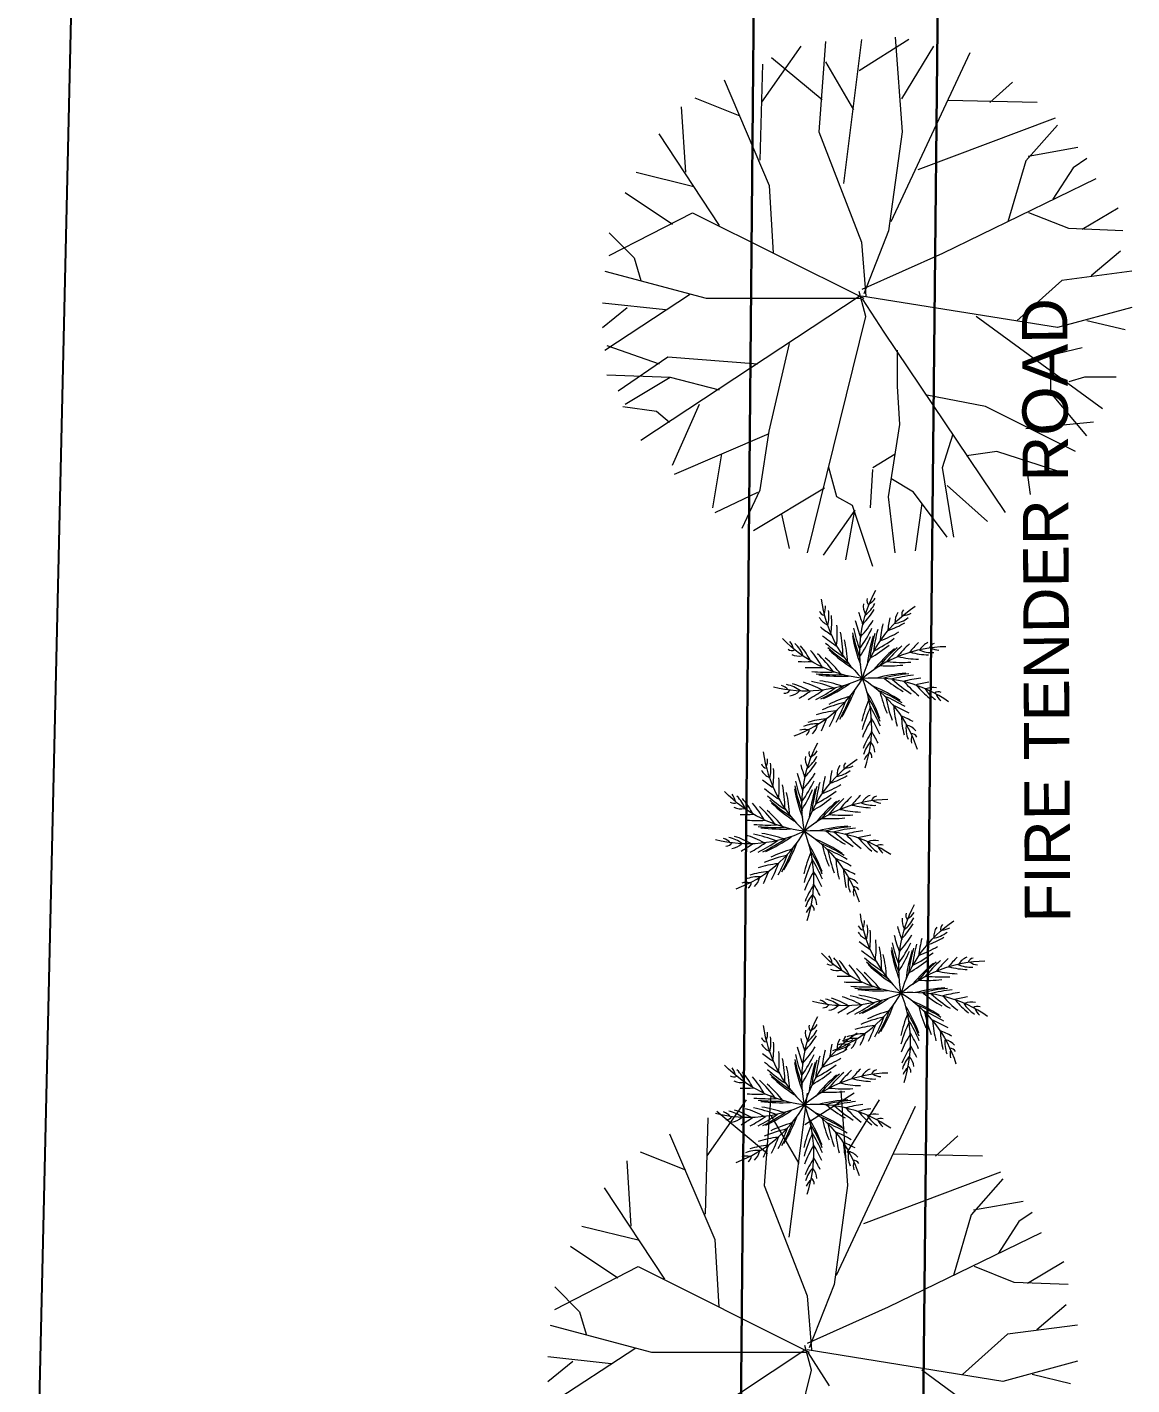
# Model space of a CAD drawing. Header units: millimetres. Extents: x 3079 to 579737, y 1565 to 1161826.
# Drawn here: x 362937 to 387248, y 986760 to 1016624 of the extents above; entities that cross this region are included whole.
import ezdxf

# ---------------------------------------------------------------- set-up
doc = ezdxf.new("R2010")
doc.units = ezdxf.units.MM
doc.layers.add('IG-Area', color=250, linetype='Continuous', lineweight=30)
doc.layers.add('IG-Elevation', color=252, linetype='Continuous')
doc.layers.add('TREES', color=72, linetype='Continuous', lineweight=5, transparency=0.05)
doc.styles.get("Standard").update_dxf_attribs({"font": 'arial.ttf'})

msp = doc.modelspace()

# ---------------------------------------------------------------- linework, layer by layer
at = {"layer": 'IG-Area'}
for p, q in [((379262, 1053434), (378610, 982621)), ((383136, 1032466), (382617, 982226))]:
    msp.add_line(p, q, dxfattribs=at)
at = {"layer": 'IG-Elevation'}
msp.add_lwpolyline([(364784, 1055614), (362937, 974845)], dxfattribs=at)
at = {"layer": 'TREES'}
for p, q in [((380506, 1016306), (380356, 1014324)), ((381300, 1016355), (380902, 1013187)), ((382339, 1016355), (381250, 1015661)), ((382041, 1016405), (382190, 1014324)), ((379961, 1016208), (379096, 1014975)), ((383679, 1016060), (381943, 1012343)), ((382884, 1016208), (382177, 1015048)), ((379117, 1015811), (379059, 1013695)), ((379316, 1015959), (380433, 1015029)), ((380506, 1015860), (381119, 1014806)), ((378276, 1015464), (379267, 1013138)), ((384619, 1015415), (384124, 1014969)), ((377332, 1014870), (377424, 1013433)), ((377631, 1015066), (378622, 1014670)), ((385164, 1014969), (383198, 1015011)), ((385560, 1014621), (382539, 1013483)), ((385610, 1014471), (384915, 1013682)), ((376837, 1014275), (378166, 1012264)), ((380356, 1014324), (381300, 1011897)), ((382190, 1014324), (381894, 1012144)), ((386058, 1013976), (384965, 1013782)), ((384915, 1013682), (384519, 1012343)), ((386254, 1013732), (385959, 1013533)), ((376342, 1013433), (377610, 1013119)), ((386454, 1013286), (383083, 1011648)), ((385959, 1013533), (385510, 1012839)), ((376096, 1012988), (377136, 1012293)), ((379267, 1013138), (379356, 1011651)), ((375747, 1011599), (377581, 1012542)), ((377581, 1012542), (381348, 1010659)), ((385859, 1012194), (384984, 1012542)), ((386949, 1012642), (386153, 1012171)), ((375747, 1012097), (376292, 1011549)), ((381894, 1012144), (381348, 1010757)), ((387048, 1012144), (385859, 1012194)), ((381300, 1011897), (381396, 1010708)), ((376292, 1011549), (376441, 1011054)), ((383083, 1011648), (381305, 1010852)), ((386999, 1011699), (386354, 1011153)), ((375647, 1011253), (377878, 1010659)), ((387248, 1011253), (385710, 1011054)), ((385710, 1011054), (384719, 1010164)), ((375647, 1009519), (377532, 1010757)), ((376441, 1007536), (381250, 1010708)), ((377878, 1010659), (381300, 1010659)), ((381396, 1010263), (381250, 1010808)), ((385610, 1010014), (381300, 1010708)), ((381794, 1009915), (381323, 1010649)), ((375598, 1010560), (376987, 1010410)), ((375598, 1010014), (376142, 1010460)), ((387248, 1010460), (385610, 1010014)), ((380110, 1005059), (381396, 1010263)), ((386603, 1008230), (383825, 1010263)), ((387099, 1009965), (386254, 1010164)), ((384470, 1005950), (381794, 1009915)), ((375697, 1009619), (376847, 1009218)), ((379267, 1007734), (379712, 1009669)), ((382090, 1008726), (382090, 1009519)), ((386155, 1009569), (385114, 1009320)), ((375946, 1008625), (377036, 1009370)), ((377036, 1009370), (379020, 1009221)), ((375697, 1008975), (377086, 1008925)), ((376096, 1008330), (377086, 1008925)), ((377086, 1008925), (378166, 1008644)), ((385463, 1008579), (385463, 1009074)), ((386205, 1008925), (385859, 1008825)), ((386899, 1008925), (386205, 1008925)), ((382140, 1007884), (382090, 1008726)), ((384024, 1008280), (382735, 1008529)), ((386254, 1007635), (385463, 1008579)), ((376045, 1008280), (376787, 1008180)), ((377136, 1006990), (377731, 1008330)), ((386008, 1007289), (384024, 1008280)), ((376787, 1008180), (377070, 1007936)), ((386404, 1007934), (384915, 1007785)), ((377185, 1006794), (379267, 1007685)), ((379067, 1006445), (379267, 1007734)), ((381894, 1006296), (382140, 1007884)), ((383083, 1006940), (383312, 1007677)), ((378027, 1006049), (378226, 1007239)), ((381545, 1006940), (382041, 1007239)), ((384273, 1007289), (383608, 1007195)), ((385659, 1006843), (384273, 1007289)), ((385015, 1006345), (384915, 1007090)), ((380755, 1006296), (380582, 1006935)), ((381495, 1006049), (381545, 1006891)), ((383330, 1005405), (383083, 1006940)), ((378672, 1005604), (379067, 1006445)), ((378920, 1005554), (380487, 1006489)), ((382439, 1006396), (381943, 1006695)), ((384074, 1005751), (383181, 1006545)), ((378076, 1005950), (379020, 1006396)), ((381101, 1006099), (380755, 1006296)), ((382041, 1005059), (381894, 1006296)), ((383181, 1005405), (382439, 1006396)), ((382488, 1005106), (382635, 1006149)), ((379712, 1005156), (379542, 1005913)), ((381151, 1006000), (380456, 1005009)), ((380951, 1004909), (381151, 1006000)), ((381545, 1004760), (381101, 1006099)), ((378761, 993029), (377896, 991795)), ((379306, 993126), (379156, 991145)), ((380100, 993176), (379702, 990007)), ((381139, 993176), (380050, 992481)), ((380841, 993225), (380990, 991145)), ((381684, 993029), (380977, 991868)), ((378116, 992780), (379233, 991849)), ((379306, 992681), (379919, 991627)), ((382479, 992880), (380743, 989163)), ((377917, 992631), (377859, 990516)), ((377076, 992285), (378067, 989958)), ((383419, 992235), (382924, 991789)), ((376431, 991887), (377422, 991491)), ((383964, 991789), (381999, 991832)), ((376132, 991690), (376224, 990254)), ((384360, 991441), (381339, 990303)), ((384410, 991291), (383715, 990502)), ((375637, 991095), (376966, 989084)), ((379156, 991145), (380100, 988718)), ((380990, 991145), (380694, 988965)), ((384858, 990796), (383765, 990603)), ((383715, 990502), (383319, 989163)), ((384759, 990354), (384310, 989659)), ((385055, 990552), (384759, 990354)), ((375142, 990254), (376410, 989939)), ((385254, 990107), (381883, 988468)), ((374896, 989808), (375936, 989113)), ((378067, 989958), (378156, 988471)), ((385749, 989463), (384953, 988991)), ((374547, 988419), (376381, 989362)), ((376381, 989362), (380148, 987479)), ((384659, 989014), (383784, 989362)), ((374547, 988917), (375092, 988369)), ((380694, 988965), (380148, 987577)), ((385848, 988965), (384659, 989014)), ((380100, 988718), (380196, 987528)), ((385799, 988519), (385154, 987973)), ((375092, 988369), (375241, 987874)), ((381883, 988468), (380105, 987672)), ((374448, 988073), (376678, 987479)), ((386048, 988073), (384510, 987874)), ((380196, 987083), (380050, 987628)), ((384510, 987874), (383519, 986984)), ((374398, 987380), (375787, 987231)), ((374448, 986339), (376332, 987577)), ((375241, 984356), (380050, 987528)), ((376678, 987479), (380100, 987479)), ((384410, 986835), (380100, 987528)), ((380594, 986735), (380123, 987469)), ((374398, 986835), (374943, 987280)), ((378910, 981879), (380196, 987083)), ((385403, 985051), (382625, 987083)), ((386048, 987280), (384410, 986835)), ((385899, 986785), (385055, 986984))]:
    msp.add_line(p, q, dxfattribs=at)
for points in [[(380412, 1004042, 0.175081), (381319, 1002298), (381319, 1002298, -0.175081), (379560, 1003176)], [(383156, 1002997, 0.175081), (381319, 1002298), (381319, 1002298, -0.175081), (381610, 1004242)], [(381423, 1004054, 0.264494), (381457, 1003910)], [(381471, 1003945, 0.131295), (381601, 1004067)], [(380371, 1003780, 0.264494), (380483, 1003683)], [(380474, 1003719, 0.131295), (380507, 1003894)], [(380552, 1003462, 0.120896), (380569, 1003795)], [(381235, 1003758, 0.021603), (381328, 1003478)], [(381379, 1000334, 0.175081), (381319, 1002298), (381319, 1002298, -0.175081), (382477, 1003886)], [(381332, 1003498, 0.055818), (381580, 1003818)], [(381339, 1003941, 0.170285), (381388, 1003711)], [(381382, 1003691, 0.120896), (381592, 1003950)], [(382098, 1003745, 0.170285), (382034, 1003518)], [(382225, 1003806, 0.264494), (382188, 1003663)], [(382216, 1003687, 0.131295), (382388, 1003735)], [(380370, 1003639, 0.170285), (380545, 1003481)], [(380393, 1003430, 0.021603), (380633, 1003258)], [(380624, 1003277, 0.055818), (380637, 1003681)], [(380749, 1003023, 0.050474), (380756, 1003471)], [(381161, 1003573, 0.028996), (381281, 1003196)], [(381284, 1003220, 0.050474), (381553, 1003578)], [(381770, 1003501, 0.028996), (381701, 1003111)], [(381920, 1003631, 0.021603), (381873, 1003340)], [(381887, 1003356, 0.055818), (382255, 1003524)], [(382020, 1003503, 0.120896), (382326, 1003636)], [(380442, 1003237, 0.028996), (380761, 1003002)], [(380888, 1002799, 0.043465), (380838, 1003316)], [(380992, 1002655, 0.045375), (380923, 1003148)], [(381097, 1003235, 0.047944), (381275, 1002606)], [(381103, 1003299, 0.042434), (381265, 1002744)], [(381119, 1003404, 0.036491), (381263, 1002928)], [(381264, 1002957, 0.043465), (381529, 1003404)], [(381264, 1002779, 0.045375), (381498, 1003218)], [(381556, 1003231, 0.047944), (381422, 1002592)], [(381591, 1003286, 0.042434), (381478, 1002719)], [(381654, 1003371, 0.036491), (381561, 1002882)], [(381575, 1002908, 0.043465), (382017, 1003182)], [(381715, 1003131, 0.050474), (382119, 1003324)], [(379682, 1002940, 0.264494), (379829, 1002927)], [(379800, 1002951, 0.131295), (379724, 1003112)], [(379763, 1002825, 0.170285), (379997, 1002800)], [(380014, 1002789, 0.120896), (379833, 1003068)], [(380182, 1002681, 0.055818), (379955, 1003016)], [(380432, 1002550, 0.050474), (380175, 1002916)], [(380676, 1002449, 0.043465), (380332, 1002839)], [(380507, 1003075, 0.036491), (380904, 1002775)], [(380556, 1002981, 0.042434), (381014, 1002627)], [(380589, 1002925, 0.047944), (381102, 1002521)], [(381493, 1002750, 0.045375), (381904, 1003031)], [(382026, 1002951, 0.047944), (381565, 1002488)], [(382086, 1002977, 0.042434), (381681, 1002564)], [(382185, 1003015, 0.036491), (381840, 1002655)], [(382353, 1003060, 0.028996), (382083, 1002771)], [(382550, 1003087, 0.021603), (382352, 1002869)], [(382372, 1002875, 0.055818), (382772, 1002815)], [(382564, 1002926, 0.120896), (382892, 1002870)], [(382761, 1003086, 0.170285), (382584, 1002930)], [(382900, 1003068, 0.264494), (382791, 1002968)], [(382829, 1002973, 0.131295), (382999, 1002920)], [(379905, 1002669, 0.021603), (380200, 1002671)], [(380058, 1002542, 0.028996), (380454, 1002540)], [(380845, 1002394, 0.045375), (380499, 1002753)], [(381711, 1002582, 0.045375), (382209, 1002593)], [(381866, 1002669, 0.043465), (382386, 1002658)], [(382105, 1002780, 0.050474), (382549, 1002721)], [(379814, 1001034, 0.175081), (381319, 1002298), (381319, 1002298, -0.175081), (379363, 1002109)], [(380694, 1002085, 0.043465), (380196, 1002233)], [(380206, 1002449, 0.036491), (380704, 1002440)], [(380300, 1002402, 0.042434), (380879, 1002385)], [(380360, 1002376, 0.047944), (381013, 1002351)], [(380867, 1002128, 0.045375), (380383, 1002249)], [(383216, 1001784, 0.175081), (381319, 1002298), (381319, 1002298, -0.175081), (382522, 1000744)], [(382275, 1002411, 0.047944), (381630, 1002307)], [(382338, 1002397, 0.042434), (381768, 1002300)], [(381803, 1002298, 0.045375), (382212, 1002014)], [(382440, 1002369, 0.036491), (381951, 1002281)], [(381980, 1002277, 0.043465), (382393, 1001962)], [(382603, 1002307, 0.028996), (382215, 1002232)], [(379685, 1002046, 0.131295), (379536, 1002142)], [(379591, 1001973, 0.264494), (379723, 1002041)], [(379953, 1002022, 0.120896), (379651, 1002162)], [(379721, 1001919, 0.170285), (379933, 1002023)], [(380152, 1002020, 0.055818), (379782, 1002183)], [(379924, 1001862, 0.021603), (380172, 1002020)], [(380434, 1002041, 0.050474), (380021, 1002215)], [(380121, 1001836, 0.028996), (380458, 1002044)], [(380296, 1001836, 0.036491), (380722, 1002091)], [(380401, 1001846, 0.042434), (380900, 1002138)], [(380465, 1001856, 0.047944), (381032, 1002180)], [(380819, 1001405, 0.042434), (381065, 1001929)], [(380866, 1001450, 0.047944), (381149, 1002038)], [(381704, 1001417, 0.047944), (381418, 1002004)], [(382149, 1001811, 0.047944), (381572, 1002118)], [(382192, 1001762, 0.042434), (381679, 1002029)], [(381704, 1002006, 0.045375), (381860, 1001533)], [(382238, 1002226, 0.050474), (382563, 1001918)], [(382779, 1002213, 0.021603), (382490, 1002153)], [(382509, 1002146, 0.055818), (382798, 1001863)], [(382695, 1002074, 0.120896), (382928, 1001836)], [(382949, 1002088, 0.170285), (382714, 1002066)], [(383051, 1001992, 0.264494), (382904, 1001975)], [(382937, 1001957, 0.131295), (383043, 1001814)], [(380925, 1001768, 0.043465), (380430, 1001608)], [(381043, 1001902, 0.045375), (380576, 1001727)], [(380738, 1001337, 0.036491), (380945, 1001790)], [(381459, 1001836, 0.045375), (381307, 1001361)], [(381491, 1001660, 0.043465), (381310, 1001173)], [(381710, 1001352, 0.042434), (381452, 1001869)], [(381713, 1001246, 0.036491), (381486, 1001689)], [(382256, 1001679, 0.036491), (381812, 1001904)], [(381833, 1001883, 0.043465), (381973, 1001382)], [(382349, 1001531, 0.028996), (381994, 1001705)], [(382009, 1001687, 0.050474), (382082, 1001245)], [(380515, 1001408, 0.055818), (380117, 1001332)], [(380736, 1001585, 0.050474), (380297, 1001494)], [(380416, 1001148, 0.021603), (380532, 1001420)], [(380594, 1001239, 0.028996), (380753, 1001601)], [(381518, 1001398, 0.050474), (381317, 1000998)], [(381701, 1001072, 0.028996), (381516, 1001422)], [(382432, 1001350, 0.021603), (382166, 1001476)], [(382177, 1001459, 0.055818), (382236, 1001059)], [(380116, 1001165, 0.131295), (379938, 1001159)], [(380350, 1001297, 0.120896), (380021, 1001241)], [(380079, 1001052, 0.264494), (380149, 1001182)], [(380217, 1001080, 0.170285), (380333, 1001286)], [(381520, 1001115, 0.055818), (381333, 1000757)], [(381662, 1000877, 0.021603), (381521, 1001136)], [(382281, 1001290, 0.120896), (382323, 1000959)], [(382492, 1001148, 0.170285), (382292, 1001272)], [(382515, 1001009, 0.264494), (382388, 1001085)], [(382404, 1001050, 0.131295), (382402, 1000872)], [(381881, 999636, 0.175081), (380044, 998937), (380044, 998937, -0.175081), (380335, 1000881)], [(381505, 1000917, 0.120896), (381344, 1000625)], [(381592, 1000678, 0.170285), (381503, 1000897)], [(379137, 1000681, 0.175081), (380044, 998937), (380044, 998937, -0.175081), (378285, 999814)], [(379199, 1000358, 0.131295), (379232, 1000533)], [(380104, 996973, 0.175081), (380044, 998937), (380044, 998937, -0.175081), (381202, 1000525)], [(380057, 1000137, 0.055818), (380305, 1000457)], [(380064, 1000580, 0.170285), (380113, 1000349)], [(380107, 1000330, 0.120896), (380317, 1000589)], [(380148, 1000693, 0.264494), (380182, 1000549)], [(380196, 1000584, 0.131295), (380325, 1000705)], [(380949, 1000445, 0.264494), (380913, 1000302)], [(381463, 1000651, 0.131295), (381357, 1000508)], [(381529, 1000553, 0.264494), (381470, 1000688)], [(379095, 1000278, 0.170285), (379270, 1000120)], [(379096, 1000418, 0.264494), (379208, 1000322)], [(379277, 1000101, 0.120896), (379294, 1000434)], [(379349, 999915, 0.055818), (379362, 1000320)], [(379886, 1000212, 0.028996), (380006, 999835)], [(379960, 1000397, 0.021603), (380053, 1000117)], [(380009, 999859, 0.050474), (380278, 1000217)], [(380495, 1000140, 0.028996), (380426, 999750)], [(380645, 1000270, 0.021603), (380598, 999979)], [(380611, 999995, 0.055818), (380980, 1000163)], [(380745, 1000142, 0.120896), (381051, 1000274)], [(380823, 1000384, 0.170285), (380759, 1000157)], [(380941, 1000326, 0.131295), (381113, 1000374)], [(379118, 1000068, 0.021603), (379358, 999897)], [(379167, 999875, 0.028996), (379486, 999641)], [(379474, 999662, 0.050474), (379481, 1000110)], [(379613, 999437, 0.043465), (379563, 999955)], [(379822, 999873, 0.047944), (379999, 999245)], [(379828, 999938, 0.042434), (379990, 999383)], [(379844, 1000042, 0.036491), (379988, 999566)], [(379989, 999596, 0.043465), (380253, 1000043)], [(379989, 999418, 0.045375), (380223, 999857)], [(380281, 999870, 0.047944), (380147, 999230)], [(380316, 999924, 0.042434), (380203, 999357)], [(380378, 1000010, 0.036491), (380286, 999521)], [(380440, 999770, 0.050474), (380844, 999963)], [(378407, 999578, 0.264494), (378554, 999566)], [(378525, 999590, 0.131295), (378449, 999751)], [(378739, 999427, 0.120896), (378558, 999707)], [(378907, 999320, 0.055818), (378680, 999655)], [(379157, 999188, 0.050474), (378900, 999555)], [(379232, 999713, 0.036491), (379629, 999413)], [(379281, 999620, 0.042434), (379738, 999266)], [(379314, 999564, 0.047944), (379827, 999160)], [(379717, 999293, 0.045375), (379648, 999786)], [(380218, 999388, 0.045375), (380629, 999670)], [(380751, 999590, 0.047944), (380290, 999127)], [(380300, 999546, 0.043465), (380742, 999820)], [(380811, 999616, 0.042434), (380406, 999203)], [(380909, 999654, 0.036491), (380565, 999294)], [(381078, 999699, 0.028996), (380808, 999410)], [(381275, 999726, 0.021603), (381077, 999508)], [(381289, 999565, 0.120896), (381617, 999508)], [(381486, 999725, 0.170285), (381309, 999569)], [(381625, 999707, 0.264494), (381516, 999607)], [(381554, 999612, 0.131295), (381724, 999558)], [(378488, 999464, 0.170285), (378722, 999439)], [(378630, 999308, 0.021603), (378925, 999310)], [(379401, 999088, 0.043465), (379057, 999478)], [(379570, 999033, 0.045375), (379224, 999391)], [(380591, 999308, 0.043465), (381111, 999297)], [(380830, 999419, 0.050474), (381274, 999360)], [(381096, 999514, 0.055818), (381497, 999454)], [(378783, 999181, 0.028996), (379179, 999178)], [(378931, 999088, 0.036491), (379429, 999078)], [(379025, 999041, 0.042434), (379604, 999024)], [(379085, 999015, 0.047944), (379738, 998990)], [(381941, 998423, 0.175081), (380044, 998937), (380044, 998937, -0.175081), (381247, 997383)], [(381000, 999049, 0.047944), (380355, 998946)], [(380436, 999221, 0.045375), (380934, 999232)], [(381063, 999036, 0.042434), (380493, 998939)], [(381165, 999008, 0.036491), (380676, 998920)], [(381328, 998946, 0.028996), (380940, 998871)], [(378539, 997673, 0.175081), (380044, 998937), (380044, 998937, -0.175081), (378088, 998748)], [(378410, 998685, 0.131295), (378261, 998781)], [(378316, 998612, 0.264494), (378448, 998680)], [(378678, 998660, 0.120896), (378376, 998801)], [(378446, 998558, 0.170285), (378658, 998661)], [(378877, 998659, 0.055818), (378507, 998822)], [(378649, 998501, 0.021603), (378897, 998659)], [(379159, 998680, 0.050474), (378746, 998854)], [(378846, 998475, 0.028996), (379183, 998683)], [(379419, 998724, 0.043465), (378921, 998872)], [(379021, 998474, 0.036491), (379447, 998730)], [(379592, 998767, 0.045375), (379108, 998887)], [(379126, 998484, 0.042434), (379625, 998777)], [(379190, 998494, 0.047944), (379757, 998819)], [(379591, 998089, 0.047944), (379874, 998677)], [(380874, 998450, 0.047944), (380297, 998757)], [(380917, 998401, 0.042434), (380404, 998668)], [(380429, 998645, 0.045375), (380585, 998172)], [(380528, 998936, 0.045375), (380937, 998653)], [(380705, 998916, 0.043465), (381118, 998601)], [(380963, 998865, 0.050474), (381288, 998557)], [(381504, 998852, 0.021603), (381215, 998792)], [(381234, 998785, 0.055818), (381523, 998502)], [(381420, 998713, 0.120896), (381653, 998475)], [(381674, 998727, 0.170285), (381439, 998705)], [(379650, 998407, 0.043465), (379155, 998247)], [(379768, 998541, 0.045375), (379301, 998366)], [(379463, 997976, 0.036491), (379670, 998429)], [(379544, 998044, 0.042434), (379789, 998567)], [(380184, 998474, 0.045375), (380032, 998000)], [(380429, 998055, 0.047944), (380143, 998642)], [(380435, 997991, 0.042434), (380177, 998508)], [(380981, 998318, 0.036491), (380537, 998542)], [(380558, 998522, 0.043465), (380698, 998021)], [(381776, 998630, 0.264494), (381629, 998614)], [(381662, 998596, 0.131295), (381768, 998453)], [(379240, 998047, 0.055818), (378842, 997971)], [(379461, 998223, 0.050474), (379022, 998133)], [(379141, 997787, 0.021603), (379257, 998059)], [(379319, 997878, 0.028996), (379478, 998239)], [(380216, 998299, 0.043465), (380035, 997812)], [(380438, 997885, 0.036491), (380211, 998328)], [(380426, 997711, 0.028996), (380241, 998061)], [(381074, 998170, 0.028996), (380719, 998344)], [(380734, 998325, 0.050474), (380807, 997884)], [(381157, 997989, 0.021603), (380890, 998115)], [(380902, 998098, 0.055818), (380961, 997698)], [(378841, 997803, 0.131295), (378663, 997798)], [(379075, 997935, 0.120896), (378746, 997880)], [(378804, 997690, 0.264494), (378874, 997821)], [(378942, 997719, 0.170285), (379058, 997924)], [(380243, 998037, 0.050474), (380042, 997637)], [(380245, 997754, 0.055818), (380057, 997395)], [(380387, 997516, 0.021603), (380246, 997774)], [(381006, 997929, 0.120896), (381048, 997598)], [(381217, 997787, 0.170285), (381016, 997911)], [(380230, 997556, 0.120896), (380069, 997264)], [(380317, 997317, 0.170285), (380227, 997535)], [(381240, 997648, 0.264494), (381113, 997723)], [(381129, 997689, 0.131295), (381127, 997511)], [(380188, 997290, 0.131295), (380082, 997147)], [(380254, 997191, 0.264494), (380195, 997327)], [(384011, 996078, 0.175081), (382174, 995379), (382174, 995379, -0.175081), (382465, 997323)], [(381267, 997122, 0.175081), (382174, 995379), (382174, 995379, -0.175081), (380415, 996256)], [(381226, 996860, 0.264494), (381338, 996763)], [(381329, 996800, 0.131295), (381362, 996975)], [(381407, 996542, 0.120896), (381424, 996875)], [(382234, 993414, 0.175081), (382174, 995379), (382174, 995379, -0.175081), (383332, 996967)], [(382187, 996579, 0.055818), (382435, 996899)], [(382194, 997022, 0.170285), (382243, 996791)], [(382237, 996771, 0.120896), (382447, 997030)], [(382278, 997134, 0.264494), (382312, 996990)], [(382326, 997025, 0.131295), (382456, 997147)], [(383080, 996886, 0.264494), (383043, 996743)], [(381225, 996720, 0.170285), (381400, 996562)], [(381479, 996357, 0.055818), (381492, 996762)], [(382016, 996653, 0.028996), (382136, 996276)], [(382090, 996839, 0.021603), (382183, 996559)], [(382139, 996300, 0.050474), (382408, 996658)], [(382625, 996581, 0.028996), (382556, 996192)], [(382775, 996712, 0.021603), (382728, 996421)], [(382742, 996436, 0.055818), (383110, 996605)], [(382875, 996584, 0.120896), (383181, 996716)], [(382953, 996826, 0.170285), (382889, 996598)], [(383071, 996768, 0.131295), (383243, 996816)], [(381248, 996510, 0.021603), (381488, 996339)], [(381297, 996317, 0.028996), (381616, 996083)], [(381604, 996104, 0.050474), (381611, 996551)], [(381743, 995879, 0.043465), (381693, 996397)], [(381952, 996315, 0.047944), (382130, 995686)], [(381958, 996380, 0.042434), (382120, 995825)], [(381974, 996484, 0.036491), (382118, 996008)], [(382119, 996037, 0.043465), (382384, 996485)], [(382119, 995859, 0.045375), (382353, 996299)], [(382411, 996311, 0.047944), (382277, 995672)], [(382446, 996366, 0.042434), (382333, 995799)], [(382509, 996451, 0.036491), (382416, 995962)], [(382430, 995988, 0.043465), (382872, 996262)], [(382570, 996212, 0.050474), (382974, 996404)], [(380537, 996020, 0.264494), (380684, 996008)], [(380655, 996032, 0.131295), (380579, 996193)], [(380869, 995869, 0.120896), (380688, 996149)], [(381037, 995762, 0.055818), (380810, 996097)], [(381287, 995630, 0.050474), (381030, 995996)], [(381362, 996155, 0.036491), (381759, 995855)], [(381411, 996061, 0.042434), (381869, 995708)], [(381444, 996006, 0.047944), (381957, 995601)], [(381847, 995735, 0.045375), (381778, 996228)], [(382348, 995830, 0.045375), (382759, 996111)], [(382881, 996031, 0.047944), (382420, 995569)], [(382941, 996058, 0.042434), (382536, 995644)], [(383040, 996095, 0.036491), (382695, 995736)], [(383208, 996141, 0.028996), (382938, 995852)], [(383405, 996168, 0.021603), (383207, 995950)], [(383227, 995955, 0.055818), (383627, 995896)], [(383419, 996006, 0.120896), (383747, 995950)], [(383616, 996166, 0.170285), (383439, 996011)], [(383755, 996148, 0.264494), (383646, 996048)], [(383684, 996054, 0.131295), (383854, 996000)], [(380618, 995906, 0.170285), (380853, 995881)], [(380760, 995749, 0.021603), (381055, 995752)], [(381531, 995530, 0.043465), (381187, 995920)], [(381700, 995475, 0.045375), (381354, 995833)], [(382566, 995662, 0.045375), (383064, 995674)], [(382721, 995750, 0.043465), (383241, 995738)], [(382960, 995861, 0.050474), (383404, 995802)], [(380669, 994115, 0.175081), (382174, 995379), (382174, 995379, -0.175081), (380218, 995189)], [(380913, 995623, 0.028996), (381309, 995620)], [(381061, 995530, 0.036491), (381559, 995520)], [(381155, 995482, 0.042434), (381734, 995465)], [(381215, 995457, 0.047944), (381868, 995431)], [(384071, 994865, 0.175081), (382174, 995379), (382174, 995379, -0.175081), (383377, 993824)], [(383130, 995491, 0.047944), (382485, 995388)], [(383194, 995478, 0.042434), (382623, 995381)], [(382658, 995378, 0.045375), (383067, 995095)], [(383295, 995450, 0.036491), (382806, 995362)], [(383458, 995388, 0.028996), (383070, 995312)], [(380540, 995126, 0.131295), (380391, 995223)], [(380446, 995054, 0.264494), (380578, 995121)], [(380808, 995102, 0.120896), (380506, 995243)], [(380576, 995000, 0.170285), (380788, 995103)], [(381007, 995100, 0.055818), (380637, 995263)], [(380779, 994943, 0.021603), (381027, 995101)], [(381289, 995121, 0.050474), (380876, 995295)], [(380976, 994917, 0.028996), (381313, 995124)], [(381549, 995166, 0.043465), (381051, 995314)], [(381151, 994916, 0.036491), (381577, 995172)], [(381722, 995209, 0.045375), (381238, 995329)], [(381256, 994926, 0.042434), (381755, 995218)], [(381320, 994936, 0.047944), (381887, 995261)], [(381721, 994530, 0.047944), (382004, 995119)], [(382559, 994497, 0.047944), (382273, 995084)], [(383004, 994892, 0.047944), (382427, 995198)], [(383047, 994843, 0.042434), (382534, 995110)], [(382559, 995087, 0.045375), (382715, 994614)], [(382835, 995357, 0.043465), (383248, 995043)], [(383093, 995307, 0.050474), (383418, 994998)], [(383634, 995294, 0.021603), (383345, 995233)], [(383364, 995227, 0.055818), (383653, 994943)], [(383550, 995155, 0.120896), (383783, 994916)], [(383804, 995168, 0.170285), (383569, 995147)], [(383906, 995072, 0.264494), (383759, 995055)], [(381881, 993617, 0.175081), (380044, 992918), (380044, 992918, -0.175081), (380335, 994862)], [(381780, 994849, 0.043465), (381285, 994689)], [(381898, 994982, 0.045375), (381431, 994808)], [(381593, 994418, 0.036491), (381800, 994870)], [(381674, 994486, 0.042434), (381920, 995009)], [(382314, 994916, 0.045375), (382162, 994442)], [(382565, 994432, 0.042434), (382307, 994950)], [(382568, 994327, 0.036491), (382341, 994770)], [(383111, 994759, 0.036491), (382667, 994984)], [(382688, 994963, 0.043465), (382828, 994463)], [(383204, 994611, 0.028996), (382849, 994786)], [(382864, 994767, 0.050474), (382937, 994325)], [(383792, 995037, 0.131295), (383898, 994894)], [(379137, 994661, 0.175081), (380044, 992918), (380044, 992918, -0.175081), (378285, 993795)], [(379199, 994339, 0.131295), (379232, 994514)], [(380104, 990953, 0.175081), (380044, 992918), (380044, 992918, -0.175081), (381202, 994506)], [(380064, 994561, 0.170285), (380113, 994330)], [(380107, 994310, 0.120896), (380317, 994569)], [(380148, 994673, 0.264494), (380182, 994529)], [(380196, 994564, 0.131295), (380325, 994686)], [(381370, 994488, 0.055818), (380972, 994413)], [(381591, 994665, 0.050474), (381152, 994575)], [(381271, 994229, 0.021603), (381387, 994500)], [(381449, 994319, 0.028996), (381608, 994681)], [(382346, 994741, 0.043465), (382165, 994253)], [(382373, 994478, 0.050474), (382172, 994078)], [(382556, 994153, 0.028996), (382371, 994502)], [(383287, 994430, 0.021603), (383021, 994557)], [(383032, 994540, 0.055818), (383091, 994139)], [(379095, 994259, 0.170285), (379270, 994101)], [(379096, 994399, 0.264494), (379208, 994303)], [(379277, 994081, 0.120896), (379294, 994414)], [(379349, 993896, 0.055818), (379362, 994301)], [(379886, 994192, 0.028996), (380006, 993815)], [(379960, 994378, 0.021603), (380053, 994098)], [(380009, 993839, 0.050474), (380278, 994197)], [(380057, 994118, 0.055818), (380305, 994438)], [(380645, 994251, 0.021603), (380598, 993960)], [(380745, 994123, 0.120896), (381051, 994255)], [(380823, 994365, 0.170285), (380759, 994138)], [(380971, 994245, 0.131295), (380793, 994240)], [(381205, 994377, 0.120896), (380876, 994322)], [(380949, 994426, 0.264494), (380913, 994282)], [(380934, 994132, 0.264494), (381004, 994262)], [(380941, 994307, 0.131295), (381113, 994355)], [(381072, 994161, 0.170285), (381188, 994366)], [(382375, 994196, 0.055818), (382188, 993837)], [(382517, 993958, 0.021603), (382376, 994216)], [(383136, 994370, 0.120896), (383178, 994040)], [(383347, 994228, 0.170285), (383147, 994352)], [(383370, 994090, 0.264494), (383243, 994165)], [(379118, 994049, 0.021603), (379358, 993878)], [(379474, 993643, 0.050474), (379481, 994090)], [(379613, 993418, 0.043465), (379563, 993936)], [(379828, 993919, 0.042434), (379990, 993364)], [(379844, 994023, 0.036491), (379988, 993547)], [(379989, 993576, 0.043465), (380253, 994024)], [(380316, 993905, 0.042434), (380203, 993338)], [(380378, 993990, 0.036491), (380286, 993502)], [(380495, 994121, 0.028996), (380426, 993731)], [(380440, 993751, 0.050474), (380844, 993944)], [(380611, 993975, 0.055818), (380980, 994144)], [(382360, 993997, 0.120896), (382199, 993705)], [(382447, 993759, 0.170285), (382358, 993977)], [(383259, 994131, 0.131295), (383257, 993953)], [(378525, 993571, 0.131295), (378449, 993732)], [(378739, 993408, 0.120896), (378558, 993688)], [(378907, 993301, 0.055818), (378680, 993636)], [(379167, 993856, 0.028996), (379486, 993622)], [(379232, 993694, 0.036491), (379629, 993394)], [(379281, 993601, 0.042434), (379738, 993247)], [(379717, 993274, 0.045375), (379648, 993767)], [(379822, 993854, 0.047944), (379999, 993226)], [(379989, 993398, 0.045375), (380223, 993838)], [(380281, 993851, 0.047944), (380147, 993211)], [(380218, 993369, 0.045375), (380629, 993651)], [(380751, 993570, 0.047944), (380290, 993108)], [(380300, 993527, 0.043465), (380742, 993801)], [(380811, 993597, 0.042434), (380406, 993183)], [(380909, 993634, 0.036491), (380565, 993275)], [(381078, 993680, 0.028996), (380808, 993391)], [(381275, 993707, 0.021603), (381077, 993489)], [(381486, 993706, 0.170285), (381309, 993550)], [(381625, 993688, 0.264494), (381516, 993588)], [(381554, 993593, 0.131295), (381724, 993539)], [(382318, 993732, 0.131295), (382212, 993589)], [(382384, 993633, 0.264494), (382325, 993769)], [(378407, 993559, 0.264494), (378554, 993547)], [(378488, 993445, 0.170285), (378722, 993420)], [(378630, 993289, 0.021603), (378925, 993291)], [(379157, 993169, 0.050474), (378900, 993536)], [(379401, 993069, 0.043465), (379057, 993459)], [(379570, 993014, 0.045375), (379224, 993372)], [(379314, 993545, 0.047944), (379827, 993141)], [(380591, 993289, 0.043465), (381111, 993277)], [(380830, 993400, 0.050474), (381274, 993341)], [(381096, 993495, 0.055818), (381497, 993435)], [(381289, 993545, 0.120896), (381617, 993489)], [(378783, 993162, 0.028996), (379179, 993159)], [(378931, 993069, 0.036491), (379429, 993059)], [(379025, 993022, 0.042434), (379604, 993004)], [(379085, 992996, 0.047944), (379738, 992971)], [(381000, 993030, 0.047944), (380355, 992927)], [(380436, 993201, 0.045375), (380934, 993213)], [(381063, 993017, 0.042434), (380493, 992920)], [(381165, 992989, 0.036491), (380676, 992901)], [(378539, 991654, 0.175081), (380044, 992918), (380044, 992918, -0.175081), (378088, 992728)], [(378410, 992665, 0.131295), (378261, 992762)], [(378678, 992641, 0.120896), (378376, 992782)], [(378877, 992639, 0.055818), (378507, 992803)], [(379159, 992660, 0.050474), (378746, 992834)], [(379419, 992705, 0.043465), (378921, 992853)], [(379021, 992455, 0.036491), (379447, 992711)], [(379592, 992748, 0.045375), (379108, 992868)], [(379126, 992465, 0.042434), (379625, 992757)], [(379190, 992475, 0.047944), (379757, 992800)], [(381941, 992404, 0.175081), (380044, 992918), (380044, 992918, -0.175081), (381247, 991364)], [(380874, 992431, 0.047944), (380297, 992738)], [(380528, 992917, 0.045375), (380937, 992634)], [(380705, 992896, 0.043465), (381118, 992582)], [(381328, 992927, 0.028996), (380940, 992852)], [(380963, 992846, 0.050474), (381288, 992537)], [(381504, 992833, 0.021603), (381215, 992773)], [(381234, 992766, 0.055818), (381523, 992482)], [(381420, 992694, 0.120896), (381653, 992455)], [(381674, 992708, 0.170285), (381439, 992686)], [(378316, 992593, 0.264494), (378448, 992661)], [(378446, 992539, 0.170285), (378658, 992642)], [(378649, 992482, 0.021603), (378897, 992640)], [(378846, 992456, 0.028996), (379183, 992663)], [(379650, 992388, 0.043465), (379155, 992228)], [(379768, 992521, 0.045375), (379301, 992347)], [(379463, 991957, 0.036491), (379670, 992409)], [(379544, 992025, 0.042434), (379789, 992548)], [(379591, 992069, 0.047944), (379874, 992658)], [(380184, 992455, 0.045375), (380032, 991981)], [(380429, 992036, 0.047944), (380143, 992623)], [(380435, 991971, 0.042434), (380177, 992489)], [(380917, 992382, 0.042434), (380404, 992649)], [(380429, 992626, 0.045375), (380585, 992153)], [(380981, 992298, 0.036491), (380537, 992523)], [(380558, 992503, 0.043465), (380698, 992002)], [(381776, 992611, 0.264494), (381629, 992594)], [(381662, 992577, 0.131295), (381768, 992433)], [(379461, 992204, 0.050474), (379022, 992114)], [(379319, 991858, 0.028996), (379478, 992220)], [(380216, 992280, 0.043465), (380035, 991792)], [(380438, 991866, 0.036491), (380211, 992309)], [(381074, 992151, 0.028996), (380719, 992325)], [(380734, 992306, 0.050474), (380807, 991864)], [(381157, 991970, 0.021603), (380890, 992096)], [(380902, 992079, 0.055818), (380961, 991678)], [(378841, 991784, 0.131295), (378663, 991779)], [(379075, 991916, 0.120896), (378746, 991861)], [(378804, 991671, 0.264494), (378874, 991801)], [(379240, 992027, 0.055818), (378842, 991952)], [(378942, 991700, 0.170285), (379058, 991905)], [(379141, 991768, 0.021603), (379257, 992039)], [(380243, 992018, 0.050474), (380042, 991617)], [(380426, 991692, 0.028996), (380241, 992042)], [(381006, 991910, 0.120896), (381048, 991579)], [(381217, 991767, 0.170285), (381016, 991892)], [(380245, 991735, 0.055818), (380057, 991376)], [(380230, 991537, 0.120896), (380069, 991244)], [(380317, 991298, 0.170285), (380227, 991516)], [(380387, 991497, 0.021603), (380246, 991755)], [(381240, 991629, 0.264494), (381113, 991704)], [(381129, 991670, 0.131295), (381127, 991492)], [(380188, 991271, 0.131295), (380082, 991128)], [(380254, 991172, 0.264494), (380195, 991308)]]:
    msp.add_lwpolyline(points, format="xyb", dxfattribs=at)

# ---------------------------------------------------------------- texts
at = {"layer": 'IG-Area', "insert": (384893, 996925), "char_height": 1000, "attachment_point": 1, "rotation": 90.2755}
msp.add_mtext_dynamic_manual_height_columns('FIRE TENDER ROAD', width=38356.19, gutter_width=12.5, heights=[0], dxfattribs=at)

doc.saveas('drawing.dxf')
